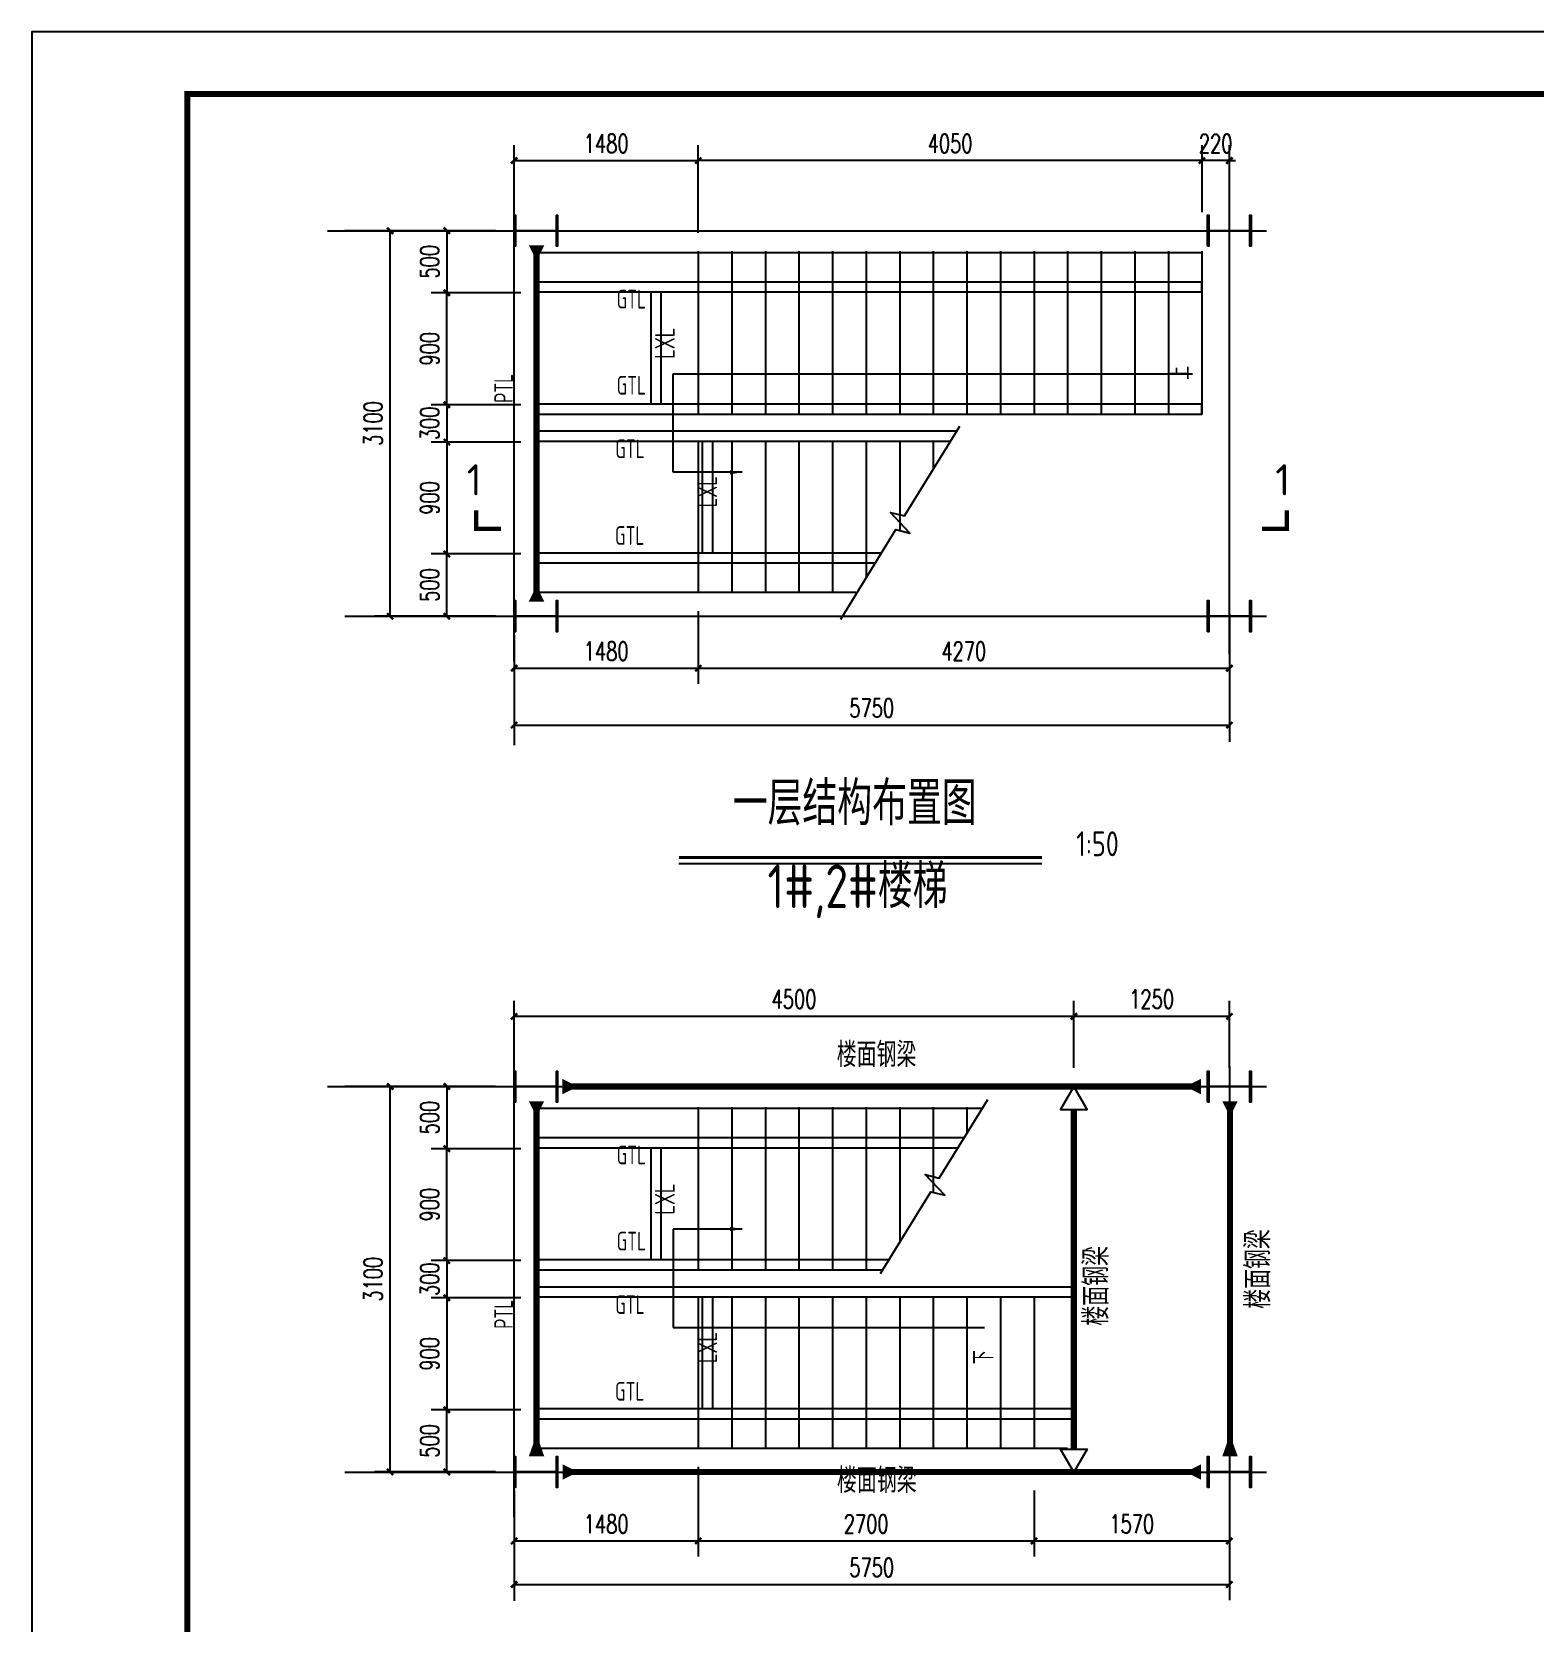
# Model space of a CAD drawing. Extents: x 180850 to 1399066, y 113487 to 334416.
# Drawn here: x 552678 to 564763, y 121689 to 134487 of the extents above; entities that cross this region are included whole.
import ezdxf
from ezdxf.enums import TextEntityAlignment as Align

# ---------------------------------------------------------------- set-up
doc = ezdxf.new("R2010")
doc.units = 0
doc.header["$LTSCALE"] = 1000
for name, color, linetype in [('AXIS', 3, 'Continuous'), ('COLU', 7, 'Continuous'), ('DOTE', 1, 'Continuous'), ('Gjlx', 3, 'Continuous'), ('GL', 150, 'Continuous'), ('GZ', 50, 'Continuous'), ('NUM', 7, 'Continuous'), ('PUB_DIM', 3, 'Continuous'), ('PUB_TEXT', 7, 'Continuous'), ('PUB_TITLE', 4, 'Continuous'), ('PZ', 202, 'Continuous'), ('STPM_RBEAM_NUM', 7, 'Continuous'), ('STPM_RBEAM_SIG', 2, 'Continuous'), ('THIN', 7, 'Continuous'), ('WALL', 9, 'Continuous')]:
    doc.layers.add(name, color=color, linetype=linetype)
doc.layers.add('S-OTHR-THIN', color=7, linetype='Continuous', lineweight=18)
doc.styles.add('_TCH_DIM_T3', font='SIMPLEX', dxfattribs={"width": 0.705882, "bigfont": 'GBCBIG'})
doc.styles.add('TSSD_Dimension', font='Tssdeng.shx', dxfattribs={"width": 0.8, "bigfont": 'hztxt.shx'})
doc.styles.add('TSSD_Label', font='tssdeng.shx', dxfattribs={"width": 0.7, "bigfont": 'hztxt.shx'})
doc.styles.add('TSSD_Norm', font='tssdeng.shx', dxfattribs={"bigfont": 'hztxt.shx'})
doc.styles.add('TSSD_Rein', font='Tssdeng.shx', dxfattribs={"width": 0.7, "bigfont": 'hztxt.shx'})
doc.dimstyles.new('_TCH_ARCH&&50', dxfattribs={"dimtxt": 148.75, "dimasz": 50, "dimexe": 125, "dimexo": 150, "dimgap": 63.125, "dimtad": 1, "dimdec": 0, "dimzin": 0, "dimdsep": 46, "dimtxsty": '_TCH_DIM_T3', "dimblk": 'ARCHTICK', "dimcen": 0.09, "dimclrt": 7, "dimazin": 2, "dimtfac": 1, "dimtdec": 0, "dimtix": 1, "dimtmove": 2, "dimatfit": 3, "dimfxl": 1, "dimtolj": 1, "dimtzin": 0, "dimarcsym": 0})
doc.dimstyles.new('TSSD_50_50', dxfattribs={"dimtxt": 150, "dimasz": 50, "dimexe": 50, "dimexo": 125, "dimgap": 50, "dimtad": 1, "dimdec": 0, "dimzin": 0, "dimdsep": 46, "dimtxsty": 'TSSD_Dimension', "dimblk": 'ARCHTICK', "dimblk1": 'ARCHTICK', "dimblk2": 'ARCHTICK', "dimcen": 0, "dimdle": 50, "dimclrt": 7, "dimadec": 0, "dimazin": 0, "dimtfac": 1, "dimtdec": 0, "dimtix": 1, "dimtmove": 2, "dimatfit": 3, "dimfxl": 1, "dimtolj": 1, "dimtzin": 0, "dimarcsym": 0})

# ---------------------------------------------------------------- blocks, each defined once
blk = doc.blocks.new('_ArchTick')
at = {"color": 0, "linetype": 'ByBlock', "const_width": 0.4}
blk.add_lwpolyline([(-0.5, -0.5), (0.5, 0.5)], dxfattribs=at)
blk = doc.blocks.new('*D1658')
at = {"layer": 'AXIS', "color": 0, "linetype": 'ByBlock', "lineweight": -2, "transparency": 16777216}
for p, q in [((558035, 129827), (558035, 129244)), ((556555, 129638), (556555, 129244)), ((556555, 129369), (558035, 129369))]:
    blk.add_line(p, q, dxfattribs=at)
at = {"layer": 'Defpoints', "color": 0, "linetype": 'ByBlock', "transparency": 16777216}
for p in [(558035, 129977), (556555, 129788), (558035, 129369)]:
    blk.add_point(p, dxfattribs=at)
at = {"layer": 'AXIS', "color": 0, "linetype": 'ByBlock', "lineweight": -2, "transparency": 16777216, "xscale": 50, "yscale": 50, "zscale": 50, "rotation": 180}
blk.add_blockref('_ArchTick', (556555, 129369), dxfattribs=at)
at = {"layer": 'AXIS', "color": 0, "linetype": 'ByBlock', "lineweight": -2, "transparency": 16777216, "xscale": 50, "yscale": 50, "zscale": 50}
blk.add_blockref('_ArchTick', (558035, 129369), dxfattribs=at)
at = {"layer": 'AXIS', "color": 7, "linetype": 'ByBlock', "transparency": 16777216, "insert": (557295, 129506), "char_height": 148.8, "attachment_point": 5, "style": '_TCH_DIM_T3'}
blk.add_mtext('\\A1;1480', dxfattribs=at)
blk = doc.blocks.new('*D1659')
at = {"layer": 'AXIS', "color": 0, "linetype": 'ByBlock', "lineweight": -2, "transparency": 16777216}
for p, q in [((558035, 129827), (558035, 129244)), ((562305, 129804), (562305, 129244)), ((558035, 129369), (562305, 129369))]:
    blk.add_line(p, q, dxfattribs=at)
at = {"layer": 'Defpoints', "color": 0, "linetype": 'ByBlock', "transparency": 16777216}
for p in [(558035, 129977), (562305, 129954), (562305, 129369)]:
    blk.add_point(p, dxfattribs=at)
at = {"layer": 'AXIS', "color": 0, "linetype": 'ByBlock', "lineweight": -2, "transparency": 16777216, "xscale": 50, "yscale": 50, "zscale": 50, "rotation": 180}
blk.add_blockref('_ArchTick', (558035, 129369), dxfattribs=at)
at = {"layer": 'AXIS', "color": 0, "linetype": 'ByBlock', "lineweight": -2, "transparency": 16777216, "xscale": 50, "yscale": 50, "zscale": 50}
blk.add_blockref('_ArchTick', (562305, 129369), dxfattribs=at)
at = {"layer": 'AXIS', "color": 7, "linetype": 'ByBlock', "transparency": 16777216, "insert": (560170, 129506), "char_height": 148.8, "attachment_point": 5, "style": '_TCH_DIM_T3'}
blk.add_mtext('\\A1;4270', dxfattribs=at)
blk = doc.blocks.new('*D1660')
at = {"layer": 'AXIS', "color": 0, "linetype": 'ByBlock', "lineweight": -2, "transparency": 16777216}
for p, q in [((556608, 132388), (555889, 132388)), ((556014, 131488), (556014, 132388)), ((556608, 131488), (555889, 131488))]:
    blk.add_line(p, q, dxfattribs=at)
at = {"layer": 'Defpoints', "color": 0, "linetype": 'ByBlock', "transparency": 16777216}
for p in [(556014, 132388), (556758, 132388), (556758, 131488)]:
    blk.add_point(p, dxfattribs=at)
at = {"layer": 'AXIS', "color": 0, "linetype": 'ByBlock', "lineweight": -2, "transparency": 16777216, "xscale": 50, "yscale": 50, "zscale": 50}
for p, rotation in [((556014, 132388), 90), ((556014, 131488), 270)]:
    blk.add_blockref('_ArchTick', p, dxfattribs=dict(at, rotation=rotation))
at = {"layer": 'AXIS', "color": 7, "linetype": 'ByBlock', "transparency": 16777216, "insert": (555876, 131938), "char_height": 148.8, "attachment_point": 5, "rotation": 90, "style": '_TCH_DIM_T3'}
blk.add_mtext('\\A1;900', dxfattribs=at)
blk = doc.blocks.new('*D1661')
at = {"layer": 'AXIS', "color": 0, "linetype": 'ByBlock', "lineweight": -2, "transparency": 16777216}
for p, q in [((556608, 131488), (555889, 131488)), ((556014, 131488), (556014, 131538)), ((556014, 131488), (556014, 131188)), ((556608, 131188), (555889, 131188)), ((556014, 131188), (556014, 131138))]:
    blk.add_line(p, q, dxfattribs=at)
at = {"layer": 'Defpoints', "color": 0, "linetype": 'ByBlock', "transparency": 16777216}
for p in [(556758, 131488), (556014, 131188), (556758, 131188)]:
    blk.add_point(p, dxfattribs=at)
at = {"layer": 'AXIS', "color": 0, "linetype": 'ByBlock', "lineweight": -2, "transparency": 16777216, "xscale": 50, "yscale": 50, "zscale": 50}
for p, rotation in [((556014, 131488), 270), ((556014, 131188), 90)]:
    blk.add_blockref('_ArchTick', p, dxfattribs=dict(at, rotation=rotation))
at = {"layer": 'AXIS', "color": 7, "linetype": 'ByBlock', "transparency": 16777216, "insert": (555876, 131338), "char_height": 148.8, "attachment_point": 5, "rotation": 90, "style": '_TCH_DIM_T3'}
blk.add_mtext('\\A1;300', dxfattribs=at)
blk = doc.blocks.new('*D1662')
at = {"layer": 'AXIS', "color": 0, "linetype": 'ByBlock', "lineweight": -2, "transparency": 16777216}
for p, q in [((556608, 131188), (555889, 131188)), ((556014, 131188), (556014, 130288)), ((556608, 130288), (555889, 130288))]:
    blk.add_line(p, q, dxfattribs=at)
at = {"layer": 'Defpoints', "color": 0, "linetype": 'ByBlock', "transparency": 16777216}
for p in [(556758, 131188), (556014, 130288), (556758, 130288)]:
    blk.add_point(p, dxfattribs=at)
at = {"layer": 'AXIS', "color": 0, "linetype": 'ByBlock', "lineweight": -2, "transparency": 16777216, "xscale": 50, "yscale": 50, "zscale": 50}
for p, rotation in [((556014, 131188), 90), ((556014, 130288), 270)]:
    blk.add_blockref('_ArchTick', p, dxfattribs=dict(at, rotation=rotation))
at = {"layer": 'AXIS', "color": 7, "linetype": 'ByBlock', "transparency": 16777216, "insert": (555876, 130738), "char_height": 148.8, "attachment_point": 5, "rotation": 90, "style": '_TCH_DIM_T3'}
blk.add_mtext('\\A1;900', dxfattribs=at)
blk = doc.blocks.new('*D1663')
at = {"layer": 'AXIS', "color": 0, "linetype": 'ByBlock', "lineweight": -2, "transparency": 16777216}
for p, q in [((556608, 130288), (555889, 130288)), ((556014, 129787), (556014, 130288)), ((556405, 129787), (555889, 129787))]:
    blk.add_line(p, q, dxfattribs=at)
at = {"layer": 'Defpoints', "color": 0, "linetype": 'ByBlock', "transparency": 16777216}
for p in [(556014, 130288), (556758, 130288), (556555, 129787)]:
    blk.add_point(p, dxfattribs=at)
at = {"layer": 'AXIS', "color": 0, "linetype": 'ByBlock', "lineweight": -2, "transparency": 16777216, "xscale": 50, "yscale": 50, "zscale": 50}
for p, rotation in [((556014, 130288), 90), ((556014, 129787), 270)]:
    blk.add_blockref('_ArchTick', p, dxfattribs=dict(at, rotation=rotation))
at = {"layer": 'AXIS', "color": 7, "linetype": 'ByBlock', "transparency": 16777216, "insert": (555876, 130038), "char_height": 148.8, "attachment_point": 5, "rotation": 90, "style": '_TCH_DIM_T3'}
blk.add_mtext('\\A1;500', dxfattribs=at)
blk = doc.blocks.new('*D1664')
at = {"layer": 'AXIS', "color": 0, "linetype": 'ByBlock', "lineweight": -2, "transparency": 16777216}
for p, q in [((556405, 132888), (555889, 132888)), ((556014, 132888), (556014, 132388)), ((556608, 132388), (555889, 132388))]:
    blk.add_line(p, q, dxfattribs=at)
at = {"layer": 'Defpoints', "color": 0, "linetype": 'ByBlock', "transparency": 16777216}
for p in [(556555, 132888), (556014, 132388), (556758, 132388)]:
    blk.add_point(p, dxfattribs=at)
at = {"layer": 'AXIS', "color": 0, "linetype": 'ByBlock', "lineweight": -2, "transparency": 16777216, "xscale": 50, "yscale": 50, "zscale": 50}
for p, rotation in [((556014, 132888), 90), ((556014, 132388), 270)]:
    blk.add_blockref('_ArchTick', p, dxfattribs=dict(at, rotation=rotation))
at = {"layer": 'AXIS', "color": 7, "linetype": 'ByBlock', "transparency": 16777216, "insert": (555876, 132638), "char_height": 148.8, "attachment_point": 5, "rotation": 90, "style": '_TCH_DIM_T3'}
blk.add_mtext('\\A1;500', dxfattribs=at)
blk = doc.blocks.new('*D1674')
at = {"layer": 'AXIS', "color": 0, "linetype": 'ByBlock', "lineweight": -2, "transparency": 16777216}
for p, q in [((556155, 132887), (555433, 132887)), ((555558, 129787), (555558, 132887)), ((556155, 129787), (555433, 129787))]:
    blk.add_line(p, q, dxfattribs=at)
at = {"layer": 'Defpoints', "color": 0, "linetype": 'ByBlock', "transparency": 16777216}
for p in [(555558, 132887), (556305, 132887), (556305, 129787)]:
    blk.add_point(p, dxfattribs=at)
at = {"layer": 'AXIS', "color": 0, "linetype": 'ByBlock', "lineweight": -2, "transparency": 16777216, "xscale": 50, "yscale": 50, "zscale": 50}
for p, rotation in [((555558, 132887), 90), ((555558, 129787), 270)]:
    blk.add_blockref('_ArchTick', p, dxfattribs=dict(at, rotation=rotation))
at = {"layer": 'AXIS', "color": 7, "linetype": 'ByBlock', "transparency": 16777216, "insert": (555421, 131337), "char_height": 148.8, "attachment_point": 5, "rotation": 90, "style": '_TCH_DIM_T3'}
blk.add_mtext('\\A1;3100', dxfattribs=at)
blk = doc.blocks.new('*D1675')
at = {"layer": 'AXIS', "color": 0, "lineweight": -2, "transparency": 16777216}
for p, q in [((562085, 133038), (562085, 133577)), ((562305, 133038), (562305, 133577)), ((562085, 133452), (562035, 133452)), ((562305, 133452), (562085, 133452)), ((562305, 133452), (562355, 133452))]:
    blk.add_line(p, q, dxfattribs=at)
at = {"layer": 'Defpoints', "color": 0, "transparency": 16777216}
for p in [(562085, 133452), (562085, 132888), (562305, 132888)]:
    blk.add_point(p, dxfattribs=at)
at = {"layer": 'AXIS', "color": 0, "lineweight": -2, "transparency": 16777216, "xscale": 50, "yscale": 50, "zscale": 50}
blk.add_blockref('_ArchTick', (562085, 133452), dxfattribs=at)
at = {"layer": 'AXIS', "color": 0, "lineweight": -2, "transparency": 16777216, "xscale": 50, "yscale": 50, "zscale": 50, "rotation": 180}
blk.add_blockref('_ArchTick', (562305, 133452), dxfattribs=at)
at = {"layer": 'AXIS', "color": 7, "transparency": 16777216, "insert": (562195, 133589), "char_height": 148.8, "attachment_point": 5, "style": '_TCH_DIM_T3'}
blk.add_mtext('\\A1;220', dxfattribs=at)
blk = doc.blocks.new('*D1676')
at = {"layer": 'AXIS', "color": 0, "lineweight": -2, "transparency": 16777216}
for p, q in [((558035, 132872), (558035, 133577)), ((562085, 133038), (562085, 133577)), ((562085, 133452), (558035, 133452))]:
    blk.add_line(p, q, dxfattribs=at)
at = {"layer": 'Defpoints', "color": 0, "transparency": 16777216}
for p in [(558035, 133452), (562085, 132888), (558035, 132722)]:
    blk.add_point(p, dxfattribs=at)
at = {"layer": 'AXIS', "color": 0, "lineweight": -2, "transparency": 16777216, "xscale": 50, "yscale": 50, "zscale": 50, "rotation": 180}
blk.add_blockref('_ArchTick', (558035, 133452), dxfattribs=at)
at = {"layer": 'AXIS', "color": 0, "lineweight": -2, "transparency": 16777216, "xscale": 50, "yscale": 50, "zscale": 50}
blk.add_blockref('_ArchTick', (562085, 133452), dxfattribs=at)
at = {"layer": 'AXIS', "color": 7, "transparency": 16777216, "insert": (560060, 133589), "char_height": 148.8, "attachment_point": 5, "style": '_TCH_DIM_T3'}
blk.add_mtext('\\A1;4050', dxfattribs=at)
blk = doc.blocks.new('*D1677')
at = {"layer": 'AXIS', "color": 0, "linetype": 'ByBlock', "lineweight": -2, "transparency": 16777216}
for p, q in [((556155, 126005), (555433, 126005)), ((555558, 122905), (555558, 126005)), ((556155, 122905), (555433, 122905))]:
    blk.add_line(p, q, dxfattribs=at)
at = {"layer": 'Defpoints', "color": 0, "linetype": 'ByBlock', "transparency": 16777216}
for p in [(555558, 126005), (556305, 126005), (556305, 122905)]:
    blk.add_point(p, dxfattribs=at)
at = {"layer": 'AXIS', "color": 0, "linetype": 'ByBlock', "lineweight": -2, "transparency": 16777216, "xscale": 50, "yscale": 50, "zscale": 50}
for p, rotation in [((555558, 126005), 90), ((555558, 122905), 270)]:
    blk.add_blockref('_ArchTick', p, dxfattribs=dict(at, rotation=rotation))
at = {"layer": 'AXIS', "color": 7, "linetype": 'ByBlock', "transparency": 16777216, "insert": (555421, 124455), "char_height": 148.8, "attachment_point": 5, "rotation": 90, "style": '_TCH_DIM_T3'}
blk.add_mtext('\\A1;3100', dxfattribs=at)
blk = doc.blocks.new('*D1678')
at = {"layer": 'AXIS', "color": 0, "linetype": 'ByBlock', "lineweight": -2, "transparency": 16777216}
for p, q in [((556555, 122630), (556555, 121875)), ((562305, 122630), (562305, 121875)), ((556555, 122000), (562305, 122000))]:
    blk.add_line(p, q, dxfattribs=at)
at = {"layer": 'Defpoints', "color": 0, "linetype": 'ByBlock', "transparency": 16777216}
for p in [(556555, 122780), (562305, 122780), (562305, 122000)]:
    blk.add_point(p, dxfattribs=at)
at = {"layer": 'AXIS', "color": 0, "linetype": 'ByBlock', "lineweight": -2, "transparency": 16777216, "xscale": 50, "yscale": 50, "zscale": 50, "rotation": 180}
blk.add_blockref('_ArchTick', (556555, 122000), dxfattribs=at)
at = {"layer": 'AXIS', "color": 0, "linetype": 'ByBlock', "lineweight": -2, "transparency": 16777216, "xscale": 50, "yscale": 50, "zscale": 50}
blk.add_blockref('_ArchTick', (562305, 122000), dxfattribs=at)
at = {"layer": 'AXIS', "color": 7, "linetype": 'ByBlock', "transparency": 16777216, "insert": (559430, 122137), "char_height": 148.8, "attachment_point": 5, "style": '_TCH_DIM_T3'}
blk.add_mtext('\\A1;5750', dxfattribs=at)
blk = doc.blocks.new('*D1679')
at = {"layer": 'AXIS', "color": 0, "lineweight": -2, "transparency": 16777216}
for p, q in [((561055, 126155), (561055, 126694)), ((562305, 126155), (562305, 126694)), ((562305, 126569), (561055, 126569))]:
    blk.add_line(p, q, dxfattribs=at)
at = {"layer": 'Defpoints', "color": 0, "transparency": 16777216}
for p in [(561055, 126569), (561055, 126005), (562305, 126005)]:
    blk.add_point(p, dxfattribs=at)
at = {"layer": 'AXIS', "color": 0, "lineweight": -2, "transparency": 16777216, "xscale": 50, "yscale": 50, "zscale": 50, "rotation": 180}
blk.add_blockref('_ArchTick', (561055, 126569), dxfattribs=at)
at = {"layer": 'AXIS', "color": 0, "lineweight": -2, "transparency": 16777216, "xscale": 50, "yscale": 50, "zscale": 50}
blk.add_blockref('_ArchTick', (562305, 126569), dxfattribs=at)
at = {"layer": 'AXIS', "color": 7, "transparency": 16777216, "insert": (561680, 126707), "char_height": 148.8, "attachment_point": 5, "style": '_TCH_DIM_T3'}
blk.add_mtext('\\A1;1250', dxfattribs=at)
blk = doc.blocks.new('*D1680')
at = {"layer": 'AXIS', "color": 0, "lineweight": -2, "transparency": 16777216}
for p, q in [((556555, 126155), (556555, 126694)), ((561055, 126155), (561055, 126694)), ((561055, 126569), (556555, 126569))]:
    blk.add_line(p, q, dxfattribs=at)
at = {"layer": 'Defpoints', "color": 0, "transparency": 16777216}
for p in [(556555, 126569), (556555, 126005), (561055, 126005)]:
    blk.add_point(p, dxfattribs=at)
at = {"layer": 'AXIS', "color": 0, "lineweight": -2, "transparency": 16777216, "xscale": 50, "yscale": 50, "zscale": 50, "rotation": 180}
blk.add_blockref('_ArchTick', (556555, 126569), dxfattribs=at)
at = {"layer": 'AXIS', "color": 0, "lineweight": -2, "transparency": 16777216, "xscale": 50, "yscale": 50, "zscale": 50}
blk.add_blockref('_ArchTick', (561055, 126569), dxfattribs=at)
at = {"layer": 'AXIS', "color": 7, "transparency": 16777216, "insert": (558805, 126707), "char_height": 148.8, "attachment_point": 5, "style": '_TCH_DIM_T3'}
blk.add_mtext('\\A1;4500', dxfattribs=at)
blk = doc.blocks.new('*D1681')
at = {"layer": 'AXIS', "color": 0, "linetype": 'ByBlock', "lineweight": -2, "transparency": 16777216}
for p, q in [((556555, 129512), (556555, 128787)), ((562305, 129512), (562305, 128787)), ((556555, 128912), (562305, 128912))]:
    blk.add_line(p, q, dxfattribs=at)
at = {"layer": 'Defpoints', "color": 0, "linetype": 'ByBlock', "transparency": 16777216}
for p in [(556555, 129662), (562305, 129662), (562305, 128912)]:
    blk.add_point(p, dxfattribs=at)
at = {"layer": 'AXIS', "color": 0, "linetype": 'ByBlock', "lineweight": -2, "transparency": 16777216, "xscale": 50, "yscale": 50, "zscale": 50, "rotation": 180}
blk.add_blockref('_ArchTick', (556555, 128912), dxfattribs=at)
at = {"layer": 'AXIS', "color": 0, "linetype": 'ByBlock', "lineweight": -2, "transparency": 16777216, "xscale": 50, "yscale": 50, "zscale": 50}
blk.add_blockref('_ArchTick', (562305, 128912), dxfattribs=at)
at = {"layer": 'AXIS', "color": 7, "linetype": 'ByBlock', "transparency": 16777216, "insert": (559430, 129049), "char_height": 148.8, "attachment_point": 5, "style": '_TCH_DIM_T3'}
blk.add_mtext('\\A1;5750', dxfattribs=at)
blk = doc.blocks.new('*D1682')
at = {"layer": 'AXIS', "color": 0, "lineweight": -2, "transparency": 16777216}
for p, q in [((556555, 133038), (556555, 133577)), ((558035, 132872), (558035, 133577)), ((556555, 133452), (558035, 133452))]:
    blk.add_line(p, q, dxfattribs=at)
at = {"layer": 'Defpoints', "color": 0, "transparency": 16777216}
for p in [(558035, 133452), (556555, 132888), (558035, 132722)]:
    blk.add_point(p, dxfattribs=at)
at = {"layer": 'AXIS', "color": 0, "lineweight": -2, "transparency": 16777216, "xscale": 50, "yscale": 50, "zscale": 50, "rotation": 180}
blk.add_blockref('_ArchTick', (556555, 133452), dxfattribs=at)
at = {"layer": 'AXIS', "color": 0, "lineweight": -2, "transparency": 16777216, "xscale": 50, "yscale": 50, "zscale": 50}
blk.add_blockref('_ArchTick', (558035, 133452), dxfattribs=at)
at = {"layer": 'AXIS', "color": 7, "transparency": 16777216, "insert": (557295, 133589), "char_height": 148.8, "attachment_point": 5, "style": '_TCH_DIM_T3'}
blk.add_mtext('\\A1;1480', dxfattribs=at)
blk = doc.blocks.new('*D1683')
at = {"layer": 'AXIS', "color": 0, "linetype": 'ByBlock', "lineweight": -2, "transparency": 16777216}
for p, q in [((558035, 122945), (558035, 122225)), ((556555, 122755), (556555, 122225)), ((556555, 122350), (558035, 122350))]:
    blk.add_line(p, q, dxfattribs=at)
at = {"layer": 'Defpoints', "color": 0, "linetype": 'ByBlock', "transparency": 16777216}
for p in [(558035, 123095), (556555, 122905), (558035, 122350)]:
    blk.add_point(p, dxfattribs=at)
at = {"layer": 'AXIS', "color": 0, "linetype": 'ByBlock', "lineweight": -2, "transparency": 16777216, "xscale": 50, "yscale": 50, "zscale": 50, "rotation": 180}
blk.add_blockref('_ArchTick', (556555, 122350), dxfattribs=at)
at = {"layer": 'AXIS', "color": 0, "linetype": 'ByBlock', "lineweight": -2, "transparency": 16777216, "xscale": 50, "yscale": 50, "zscale": 50}
blk.add_blockref('_ArchTick', (558035, 122350), dxfattribs=at)
at = {"layer": 'AXIS', "color": 7, "linetype": 'ByBlock', "transparency": 16777216, "insert": (557295, 122487), "char_height": 148.8, "attachment_point": 5, "style": '_TCH_DIM_T3'}
blk.add_mtext('\\A1;1480', dxfattribs=at)
blk = doc.blocks.new('*D1684')
at = {"layer": 'AXIS', "color": 0, "linetype": 'ByBlock', "lineweight": -2, "transparency": 16777216}
for p, q in [((558035, 122945), (558035, 122225)), ((560735, 122755), (560735, 122225)), ((558035, 122350), (560735, 122350))]:
    blk.add_line(p, q, dxfattribs=at)
at = {"layer": 'Defpoints', "color": 0, "linetype": 'ByBlock', "transparency": 16777216}
for p in [(558035, 123095), (560735, 122905), (560735, 122350)]:
    blk.add_point(p, dxfattribs=at)
at = {"layer": 'AXIS', "color": 0, "linetype": 'ByBlock', "lineweight": -2, "transparency": 16777216, "xscale": 50, "yscale": 50, "zscale": 50, "rotation": 180}
blk.add_blockref('_ArchTick', (558035, 122350), dxfattribs=at)
at = {"layer": 'AXIS', "color": 0, "linetype": 'ByBlock', "lineweight": -2, "transparency": 16777216, "xscale": 50, "yscale": 50, "zscale": 50}
blk.add_blockref('_ArchTick', (560735, 122350), dxfattribs=at)
at = {"layer": 'AXIS', "color": 7, "linetype": 'ByBlock', "transparency": 16777216, "insert": (559385, 122487), "char_height": 148.8, "attachment_point": 5, "style": '_TCH_DIM_T3'}
blk.add_mtext('\\A1;2700', dxfattribs=at)
blk = doc.blocks.new('*D1685')
at = {"layer": 'AXIS', "color": 0, "linetype": 'ByBlock', "lineweight": -2, "transparency": 16777216}
for p, q in [((560735, 122755), (560735, 122225)), ((562305, 122750), (562305, 122225)), ((560735, 122350), (562305, 122350))]:
    blk.add_line(p, q, dxfattribs=at)
at = {"layer": 'Defpoints', "color": 0, "linetype": 'ByBlock', "transparency": 16777216}
for p in [(560735, 122905), (562305, 122900), (562305, 122350)]:
    blk.add_point(p, dxfattribs=at)
at = {"layer": 'AXIS', "color": 0, "linetype": 'ByBlock', "lineweight": -2, "transparency": 16777216, "xscale": 50, "yscale": 50, "zscale": 50, "rotation": 180}
blk.add_blockref('_ArchTick', (560735, 122350), dxfattribs=at)
at = {"layer": 'AXIS', "color": 0, "linetype": 'ByBlock', "lineweight": -2, "transparency": 16777216, "xscale": 50, "yscale": 50, "zscale": 50}
blk.add_blockref('_ArchTick', (562305, 122350), dxfattribs=at)
at = {"layer": 'AXIS', "color": 7, "linetype": 'ByBlock', "transparency": 16777216, "insert": (561520, 122487), "char_height": 148.8, "attachment_point": 5, "style": '_TCH_DIM_T3'}
blk.add_mtext('\\A1;1570', dxfattribs=at)
blk = doc.blocks.new('*D1686')
at = {"layer": 'AXIS', "color": 0, "linetype": 'ByBlock', "lineweight": -2, "transparency": 16777216}
for p, q in [((556608, 125505), (555889, 125505)), ((556014, 124605), (556014, 125505)), ((556608, 124605), (555889, 124605))]:
    blk.add_line(p, q, dxfattribs=at)
at = {"layer": 'Defpoints', "color": 0, "linetype": 'ByBlock', "transparency": 16777216}
for p in [(556014, 125505), (556758, 125505), (556758, 124605)]:
    blk.add_point(p, dxfattribs=at)
at = {"layer": 'AXIS', "color": 0, "linetype": 'ByBlock', "lineweight": -2, "transparency": 16777216, "xscale": 50, "yscale": 50, "zscale": 50}
for p, rotation in [((556014, 125505), 90), ((556014, 124605), 270)]:
    blk.add_blockref('_ArchTick', p, dxfattribs=dict(at, rotation=rotation))
at = {"layer": 'AXIS', "color": 7, "linetype": 'ByBlock', "transparency": 16777216, "insert": (555876, 125055), "char_height": 148.8, "attachment_point": 5, "rotation": 90, "style": '_TCH_DIM_T3'}
blk.add_mtext('\\A1;900', dxfattribs=at)
blk = doc.blocks.new('*D1687')
at = {"layer": 'AXIS', "color": 0, "linetype": 'ByBlock', "lineweight": -2, "transparency": 16777216}
for p, q in [((556608, 124605), (555889, 124605)), ((556014, 124605), (556014, 124655)), ((556014, 124605), (556014, 124305)), ((556608, 124305), (555889, 124305)), ((556014, 124305), (556014, 124255))]:
    blk.add_line(p, q, dxfattribs=at)
at = {"layer": 'Defpoints', "color": 0, "linetype": 'ByBlock', "transparency": 16777216}
for p in [(556758, 124605), (556014, 124305), (556758, 124305)]:
    blk.add_point(p, dxfattribs=at)
at = {"layer": 'AXIS', "color": 0, "linetype": 'ByBlock', "lineweight": -2, "transparency": 16777216, "xscale": 50, "yscale": 50, "zscale": 50}
for p, rotation in [((556014, 124605), 270), ((556014, 124305), 90)]:
    blk.add_blockref('_ArchTick', p, dxfattribs=dict(at, rotation=rotation))
at = {"layer": 'AXIS', "color": 7, "linetype": 'ByBlock', "transparency": 16777216, "insert": (555876, 124455), "char_height": 148.8, "attachment_point": 5, "rotation": 90, "style": '_TCH_DIM_T3'}
blk.add_mtext('\\A1;300', dxfattribs=at)
blk = doc.blocks.new('*D1688')
at = {"layer": 'AXIS', "color": 0, "linetype": 'ByBlock', "lineweight": -2, "transparency": 16777216}
for p, q in [((556608, 124305), (555889, 124305)), ((556014, 124305), (556014, 123405)), ((556608, 123405), (555889, 123405))]:
    blk.add_line(p, q, dxfattribs=at)
at = {"layer": 'Defpoints', "color": 0, "linetype": 'ByBlock', "transparency": 16777216}
for p in [(556758, 124305), (556014, 123405), (556758, 123405)]:
    blk.add_point(p, dxfattribs=at)
at = {"layer": 'AXIS', "color": 0, "linetype": 'ByBlock', "lineweight": -2, "transparency": 16777216, "xscale": 50, "yscale": 50, "zscale": 50}
for p, rotation in [((556014, 124305), 90), ((556014, 123405), 270)]:
    blk.add_blockref('_ArchTick', p, dxfattribs=dict(at, rotation=rotation))
at = {"layer": 'AXIS', "color": 7, "linetype": 'ByBlock', "transparency": 16777216, "insert": (555876, 123855), "char_height": 148.8, "attachment_point": 5, "rotation": 90, "style": '_TCH_DIM_T3'}
blk.add_mtext('\\A1;900', dxfattribs=at)
blk = doc.blocks.new('*D1689')
at = {"layer": 'AXIS', "color": 0, "linetype": 'ByBlock', "lineweight": -2, "transparency": 16777216}
for p, q in [((556608, 123405), (555889, 123405)), ((556014, 122905), (556014, 123405)), ((556405, 122905), (555889, 122905))]:
    blk.add_line(p, q, dxfattribs=at)
at = {"layer": 'Defpoints', "color": 0, "linetype": 'ByBlock', "transparency": 16777216}
for p in [(556014, 123405), (556758, 123405), (556555, 122905)]:
    blk.add_point(p, dxfattribs=at)
at = {"layer": 'AXIS', "color": 0, "linetype": 'ByBlock', "lineweight": -2, "transparency": 16777216, "xscale": 50, "yscale": 50, "zscale": 50}
for p, rotation in [((556014, 123405), 90), ((556014, 122905), 270)]:
    blk.add_blockref('_ArchTick', p, dxfattribs=dict(at, rotation=rotation))
at = {"layer": 'AXIS', "color": 7, "linetype": 'ByBlock', "transparency": 16777216, "insert": (555876, 123155), "char_height": 148.8, "attachment_point": 5, "rotation": 90, "style": '_TCH_DIM_T3'}
blk.add_mtext('\\A1;500', dxfattribs=at)
blk = doc.blocks.new('*D1690')
at = {"layer": 'AXIS', "color": 0, "linetype": 'ByBlock', "lineweight": -2, "transparency": 16777216}
for p, q in [((556405, 126005), (555889, 126005)), ((556014, 126005), (556014, 125505)), ((556608, 125505), (555889, 125505))]:
    blk.add_line(p, q, dxfattribs=at)
at = {"layer": 'Defpoints', "color": 0, "linetype": 'ByBlock', "transparency": 16777216}
for p in [(556555, 126005), (556014, 125505), (556758, 125505)]:
    blk.add_point(p, dxfattribs=at)
at = {"layer": 'AXIS', "color": 0, "linetype": 'ByBlock', "lineweight": -2, "transparency": 16777216, "xscale": 50, "yscale": 50, "zscale": 50}
for p, rotation in [((556014, 126005), 90), ((556014, 125505), 270)]:
    blk.add_blockref('_ArchTick', p, dxfattribs=dict(at, rotation=rotation))
at = {"layer": 'AXIS', "color": 7, "linetype": 'ByBlock', "transparency": 16777216, "insert": (555876, 125755), "char_height": 148.8, "attachment_point": 5, "rotation": 90, "style": '_TCH_DIM_T3'}
blk.add_mtext('\\A1;500', dxfattribs=at)

msp = doc.modelspace()

# ---------------------------------------------------------------- linework, layer by layer
at = {"layer": 'AXIS'}
for p, q in [((556104.74, 132887.48), (555194.37, 132887.48)), ((556554.23, 129561.23), (556554.23, 128750.85)), ((562304.74, 129586.23), (562304.74, 128775.85)), ((556104.74, 126004.68), (555194.37, 126004.68)), ((556554.23, 122678.43), (556554.23, 121868.05)), ((562304.74, 122703.43), (562304.74, 121893.05))]:
    msp.add_line(p, q, dxfattribs=at)
at = {"layer": 'COLU'}
for p, q in [((556735.2, 132713.46), (562084.74, 132713.46)), ((559302.67, 129977.46), (556735.2, 129977.46)), ((556735.2, 125830.66), (560319.24, 125830.66)), ((561004.74, 123094.66), (556735.2, 123094.66))]:
    msp.add_line(p, q, dxfattribs=at)
at = {"layer": 'DOTE'}
for p, q in [((556554.74, 129426.52), (556554.74, 133292.66)), ((562304.74, 129481.81), (562304.74, 133144.81)), ((555055, 132887.48), (562603.68, 132887.48)), ((555194.37, 129787.48), (562603.68, 129787.48)), ((562304.74, 126166.43), (562304.74, 122590.46)), ((555055, 126004.68), (562603.68, 126004.68)), ((555194.37, 122904.68), (562603.68, 122904.68))]:
    msp.add_line(p, q, dxfattribs=at)
at = {"layer": 'Gjlx', "const_width": 50}
for points in [[(556735.2, 132703.9), (556735.2, 129982.77)], [(557020.98, 126004.68), (562005.95, 126004.68)], [(556735.2, 125821.1), (556735.2, 123099.97)], [(561054.74, 125819.72), (561054.74, 123089.65)], [(562309.94, 125821.1), (562309.94, 123099.97)], [(557022.77, 122904.68), (562007.74, 122904.68)]]:
    msp.add_lwpolyline(points, dxfattribs=at)
at = {"layer": 'GL'}
for p, q in [((556735.2, 132477.46), (562084.74, 132477.46)), ((562084.74, 132395.46), (562084.74, 132477.46)), ((556735.2, 132395.46), (562084.74, 132395.46)), ((557652.74, 132395.46), (557652.74, 131495.46)), ((557734.74, 132395.46), (557734.74, 131495.46)), ((556735.2, 131495.46), (562084.74, 131495.46)), ((562084.74, 131413.46), (562084.74, 131495.46)), ((556735.2, 131413.46), (562084.74, 131413.46)), ((556735.2, 131277.46), (560114.71, 131277.46)), ((556735.2, 131195.46), (560064.09, 131195.46)), ((558067.34, 131195.46), (558067.34, 130295.46)), ((558149.34, 131195.46), (558149.34, 130295.46)), ((559508.44, 130295.46), (556735.2, 130295.46)), ((559457.82, 130213.46), (556735.2, 130213.46)), ((556735.2, 125594.66), (560173.54, 125594.66)), ((556735.2, 125512.66), (560122.92, 125512.66)), ((557652.74, 125512.66), (557652.74, 124612.66)), ((557734.74, 125512.66), (557734.74, 124612.66)), ((556735.2, 124612.66), (559567.28, 124612.66)), ((556735.2, 124530.66), (559516.65, 124530.66)), ((556735.2, 124394.66), (561054.74, 124394.66)), ((556735.2, 124312.66), (561054.74, 124312.66)), ((558067.34, 124312.66), (558067.34, 123412.66)), ((558149.34, 124312.66), (558149.34, 123412.66)), ((561054.74, 123412.66), (556735.2, 123412.66)), ((561054.74, 123330.66), (556735.2, 123330.66))]:
    msp.add_line(p, q, dxfattribs=at)
at = {"layer": 'GZ'}
for points in [[(556554.74, 132762.48), (556554.74, 133012.48), (556564.74, 133012.48), (556564.74, 132894.33), (556569.74, 132890.48), (556890.09, 132890.48), (556894.74, 132894.33), (556894.74, 133012.48), (556904.74, 133012.48), (556904.74, 132762.48), (556894.74, 132762.48), (556894.74, 132880.48), (556890.26, 132884.48), (556569.74, 132884.48), (556564.74, 132880.48), (556564.74, 132762.48), (556554.74, 132762.48)], [(562129.49, 132762.48), (562129.49, 133012.48), (562139.49, 133012.48), (562139.49, 132894.33), (562144.49, 132890.48), (562464.84, 132890.48), (562469.49, 132894.33), (562469.49, 133012.48), (562479.49, 133012.48), (562479.49, 132762.48), (562469.49, 132762.48), (562469.49, 132880.48), (562465, 132884.48), (562144.49, 132884.48), (562139.49, 132880.48), (562139.49, 132762.48), (562129.49, 132762.48)], [(556554.74, 129662.48), (556554.74, 129912.48), (556564.74, 129912.48), (556564.74, 129794.33), (556569.74, 129790.48), (556890.09, 129790.48), (556894.74, 129794.33), (556894.74, 129912.48), (556904.74, 129912.48), (556904.74, 129662.48), (556894.74, 129662.48), (556894.74, 129780.48), (556890.26, 129784.48), (556569.74, 129784.48), (556564.74, 129780.48), (556564.74, 129662.48), (556554.74, 129662.48)], [(562129.49, 129662.48), (562129.49, 129912.48), (562139.49, 129912.48), (562139.49, 129794.33), (562144.49, 129790.48), (562464.84, 129790.48), (562469.49, 129794.33), (562469.49, 129912.48), (562479.49, 129912.48), (562479.49, 129662.48), (562469.49, 129662.48), (562469.49, 129780.48), (562465, 129784.48), (562144.49, 129784.48), (562139.49, 129780.48), (562139.49, 129662.48), (562129.49, 129662.48)], [(556554.74, 125879.68), (556554.74, 126129.68), (556564.74, 126129.68), (556564.74, 126011.53), (556569.74, 126007.68), (556890.09, 126007.68), (556894.74, 126011.53), (556894.74, 126129.68), (556904.74, 126129.68), (556904.74, 125879.68), (556894.74, 125879.68), (556894.74, 125997.68), (556890.26, 126001.68), (556569.74, 126001.68), (556564.74, 125997.68), (556564.74, 125879.68), (556554.74, 125879.68)], [(562129.49, 125879.68), (562129.49, 126129.68), (562139.49, 126129.68), (562139.49, 126011.53), (562144.49, 126007.68), (562464.84, 126007.68), (562469.49, 126011.53), (562469.49, 126129.68), (562479.49, 126129.68), (562479.49, 125879.68), (562469.49, 125879.68), (562469.49, 125997.68), (562465, 126001.68), (562144.49, 126001.68), (562139.49, 125997.68), (562139.49, 125879.68), (562129.49, 125879.68)], [(561054.74, 126004.68), (560947.95, 125819.72), (561161.54, 125819.72)], [(556554.74, 122779.68), (556554.74, 123029.68), (556564.74, 123029.68), (556564.74, 122911.53), (556569.74, 122907.68), (556890.09, 122907.68), (556894.74, 122911.53), (556894.74, 123029.68), (556904.74, 123029.68), (556904.74, 122779.68), (556894.74, 122779.68), (556894.74, 122897.68), (556890.26, 122901.68), (556569.74, 122901.68), (556564.74, 122897.68), (556564.74, 122779.68), (556554.74, 122779.68)], [(561054.74, 122904.68), (560947.95, 123089.65), (561161.54, 123089.65)], [(562129.49, 122779.68), (562129.49, 123029.68), (562139.49, 123029.68), (562139.49, 122911.53), (562144.49, 122907.68), (562464.84, 122907.68), (562469.49, 122911.53), (562469.49, 123029.68), (562479.49, 123029.68), (562479.49, 122779.68), (562469.49, 122779.68), (562469.49, 122897.68), (562465, 122901.68), (562144.49, 122901.68), (562139.49, 122897.68), (562139.49, 122779.68), (562129.49, 122779.68)]]:
    msp.add_lwpolyline(points, close=True, dxfattribs=at)
at = {"layer": 'NUM', "const_width": 25}
msp.add_lwpolyline([(557879.16, 127847.31), (560797.84, 127847.31)], dxfattribs=at)
at = {"layer": 'NUM'}
msp.add_lwpolyline([(557879.16, 127797.31), (560797.84, 127797.31)], dxfattribs=at)
at = {"layer": 'PUB_DIM', "const_width": 35}
for points in [[(556250.53, 130639.77), (556250.53, 130489.77), (556450.53, 130489.77)], [(562768.16, 130639.77), (562768.16, 130489.77), (562568.16, 130489.77)]]:
    msp.add_lwpolyline(points, dxfattribs=at)
at = {"layer": 'PUB_TITLE'}
msp.add_lwpolyline([(552677.75, 113487.35), (582377.75, 113487.35), (582377.75, 134487.35), (552677.75, 134487.35)], close=True, dxfattribs=at)
at = {"layer": 'PUB_TITLE', "const_width": 50}
msp.add_lwpolyline([(553927.75, 113987.35), (581877.75, 113987.35), (581877.75, 133987.35), (553927.75, 133987.35)], close=True, dxfattribs=at)
at = {"layer": 'PZ'}
for p, q in [((558034.74, 132722.14), (558034.74, 131410.14)), ((558304.74, 132722.14), (558304.74, 131410.14)), ((558574.74, 132722.14), (558574.74, 131410.14)), ((558844.74, 132722.14), (558844.74, 131410.14)), ((559114.74, 132722.14), (559114.74, 131410.14)), ((559384.74, 132722.14), (559384.74, 131410.14)), ((559654.74, 132722.14), (559654.74, 131410.14)), ((559924.74, 132722.14), (559924.74, 131410.14)), ((560194.74, 132722.14), (560194.74, 131410.14)), ((560464.74, 132722.14), (560464.74, 131410.14)), ((560734.74, 132722.14), (560734.74, 131410.14)), ((561004.74, 132722.14), (561004.74, 131410.14)), ((561274.74, 132722.14), (561274.74, 131410.14)), ((561544.74, 132722.14), (561544.74, 131410.14)), ((561814.74, 132722.14), (561814.74, 131410.14)), ((562084.74, 132722.14), (562084.74, 131410.14)), ((558034.74, 131195.46), (558034.74, 129977.46)), ((558304.74, 131195.46), (558304.74, 129977.46)), ((558574.74, 131195.46), (558574.74, 129977.46)), ((558844.74, 131195.46), (558844.74, 129977.46)), ((559114.74, 131195.46), (559114.74, 129977.46)), ((559384.74, 131195.46), (559384.74, 130095.09)), ((559654.74, 131195.46), (559654.74, 130476.69)), ((559924.74, 131195.46), (559924.74, 130969.76)), ((558034.74, 125839.35), (558034.74, 124527.35)), ((558304.74, 125839.35), (558304.74, 124527.35)), ((558574.74, 125839.35), (558574.74, 124527.35)), ((558844.74, 125839.35), (558844.74, 124527.35)), ((559114.74, 125839.35), (559114.74, 124527.35)), ((559384.74, 125839.35), (559384.74, 124527.35)), ((559654.74, 125839.35), (559654.74, 124754.33)), ((559924.74, 125839.35), (559924.74, 125153.35)), ((560194.74, 125839.35), (560194.74, 125629)), ((558034.74, 124312.66), (558034.74, 123094.66)), ((558304.74, 124312.66), (558304.74, 123094.66)), ((558574.74, 124312.66), (558574.74, 123094.66)), ((558844.74, 124312.66), (558844.74, 123094.66)), ((559114.74, 124312.66), (559114.74, 123094.66)), ((559384.74, 124312.66), (559384.74, 123094.66)), ((559654.74, 124312.66), (559654.74, 123094.66)), ((559924.74, 124312.66), (559924.74, 123094.66)), ((560194.74, 124312.66), (560194.74, 123094.66)), ((560464.74, 124312.66), (560464.74, 123094.66)), ((560734.74, 124312.66), (560734.74, 123094.66))]:
    msp.add_line(p, q, dxfattribs=at)
at = {"layer": 'STPM_RBEAM_SIG'}
for points in [[(556735.2, 132769.93, 125, 0, 0), (556735.2, 132644.93, 125, 0, 0)], [(556735.2, 129905.65, 125, 0, 0), (556735.2, 130030.65, 125, 0, 0)], [(556942.44, 126004.68, 125, 0, 0), (557067.44, 126004.68, 125, 0, 0)], [(562076.45, 126004.68, 125, 0, 0), (561951.45, 126004.68, 125, 0, 0)], [(556735.2, 125887.13, 125, 0, 0), (556735.2, 125762.13, 125, 0, 0)], [(562309.94, 125887.13, 125, 0, 0), (562309.94, 125762.13, 125, 0, 0)], [(556735.2, 123029.47, 125, 0, 0), (556735.2, 123205.68, 125, 0, 0)], [(562309.94, 123029.47, 125, 0, 0), (562309.94, 123205.68, 125, 0, 0)], [(556944.23, 122904.68, 125, 0, 0), (557069.23, 122904.68, 125, 0, 0)], [(562078.24, 122904.68, 125, 0, 0), (561953.24, 122904.68, 125, 0, 0)]]:
    msp.add_lwpolyline(points, format="xyseb", dxfattribs=at)
at = {"layer": 'THIN'}
for points in [[(559180.54, 129764.33), (559624.94, 130484.15), (559736.92, 130456.14), (559581.25, 130622.77), (559693.23, 130594.76), (560137.63, 131314.58)], [(559499.07, 124502.18), (559904.25, 125158.48), (560016.24, 125130.47), (559860.56, 125297.1), (559972.54, 125269.09), (560362.48, 125900.69)]]:
    msp.add_lwpolyline(points, dxfattribs=at)
at = {"layer": 'WALL'}
msp.add_line((556554.74, 122543.73), (556554.74, 126409.87), dxfattribs=at)

# ---------------------------------------------------------------- texts
at = {"layer": 'NUM', "style": 'TSSD_Norm', "width": 0.8}
for s, height, p in [(' 一层结构布置图', 350, (558142.96, 128002.17)), ('1:50', 200, (561074.36, 127797.31)), ('1#,2#楼梯', 350, (558592.26, 127335.16))]:
    msp.add_text(s, height=height, dxfattribs=at).set_placement(p, align=Align.BOTTOM_LEFT)
at = {"layer": 'PUB_TEXT', "style": 'TSSD_Rein', "width": 0.7}
for p in [(557894.38, 131982.46), (558234.7, 130788), (557894.38, 125099.66), (558234.7, 123905.2)]:
    msp.add_text('LXL', height=160, rotation=90, dxfattribs=at).set_placement(p, align=Align.BOTTOM_CENTER)
for s, p in [('上', (561987.09, 131688.63)), ('下', (560407.28, 123772.4))]:
    msp.add_text(s, height=160, rotation=90, dxfattribs=at).set_placement(p)
at = {"layer": 'PUB_TEXT', "style": 'TSSD_Norm'}
for p in [(556234.18, 130884.21), (562733.99, 130884.21)]:
    msp.add_text('1', height=250, dxfattribs=at).set_placement(p, align=Align.MIDDLE_CENTER)
at = {"layer": 'S-OTHR-THIN', "style": 'TSSD_Norm', "width": 0.8}
for p in [(559468.76, 126101.45), (559470.55, 122676.96)]:
    msp.add_text('楼面钢梁', height=200, dxfattribs=at).set_placement(p, align=Align.BOTTOM_CENTER)
for p in [(562694.77, 124537.65), (561393.53, 124401.97)]:
    msp.add_text('楼面钢梁', height=200, rotation=90, dxfattribs=at).set_placement(p, align=Align.BOTTOM_CENTER)
at = {"layer": 'STPM_RBEAM_NUM', "style": 'TSSD_Label', "width": 0.7}
for p in [(557497.34, 132217.02), (557497.34, 131524.59), (557486.18, 131013.8), (557484.32, 130316.33), (557497.34, 125334.22), (557497.34, 124641.79), (557486.18, 124131.01), (557484.32, 123433.53)]:
    msp.add_text('GTL', height=150, dxfattribs=at).set_placement(p, align=Align.BOTTOM_CENTER)
for p in [(556590.02, 131619.76), (556590.02, 124173.02)]:
    msp.add_text('PTL', height=150, rotation=90, dxfattribs=at).set_placement(p, align=Align.BOTTOM_CENTER)

# ---------------------------------------------------------------- dimensions: what is measured, and where the dimension line sits
at = {"layer": 'AXIS'}
dim = msp.add_linear_dim(base=(558034.74, 133451.85), p1=(556554.74, 132888.1), p2=(558034.74, 132722.14), angle=180, dimstyle='_TCH_ARCH&&50', dxfattribs=at)
dim.commit()
dim.dimension.update_dxf_attribs({"geometry": '*D1682', "text_midpoint": (557294.74, 133589.35)})
for base, p1, p2, picture, middle in [((558034.74, 133451.85), (562084.74, 132888.1), (558034.74, 132722.14), '*D1676', (560059.74, 133589.35)), ((562084.74, 133451.85), (562304.74, 132888.1), (562084.74, 132888.1), '*D1675', (562194.74, 133589.35)), ((556554.74, 126569.05), (561054.74, 126004.68), (556554.74, 126005.3), '*D1680', (558804.74, 126706.55)), ((561054.74, 126569.05), (562304.74, 126005.3), (561054.74, 126004.68), '*D1679', (561679.74, 126706.55))]:
    dim = msp.add_linear_dim(base=base, p1=p1, p2=p2, dimstyle='_TCH_ARCH&&50', dxfattribs=at)
    dim.commit()
    dim.dimension.update_dxf_attribs({"geometry": picture, "text_midpoint": middle})
at = {"layer": 'AXIS', "linetype": 'ByBlock'}
for base, p1, p2, angle, picture, middle in [((555558.14, 132887.48), (556304.74, 129787.48), (556304.74, 132887.48), 90, '*D1674', (555420.64, 131337.48)), ((556013.64, 132387.79), (556554.74, 132888.15), (556757.54, 132387.79), 270, '*D1664', (555876.14, 132637.97)), ((556013.64, 132387.79), (556757.54, 131487.79), (556757.54, 132387.79), 90, '*D1660', (555876.14, 131937.79)), ((556013.64, 131187.79), (556757.54, 131487.79), (556757.54, 131187.79), 270, '*D1661', (555876.14, 131337.79)), ((556013.64, 130287.79), (556757.54, 131187.79), (556757.54, 130287.79), 270, '*D1662', (555876.14, 130737.79)), ((556013.64, 130287.79), (556554.74, 129787.48), (556757.54, 130287.79), 90, '*D1663', (555876.14, 130037.64)), ((555558.14, 126004.68), (556304.74, 122904.68), (556304.74, 126004.68), 90, '*D1677', (555420.64, 124454.68)), ((556013.64, 125504.99), (556554.74, 126005.35), (556757.54, 125504.99), 270, '*D1690', (555876.14, 125755.17)), ((556013.64, 125504.99), (556757.54, 124604.99), (556757.54, 125504.99), 90, '*D1686', (555876.14, 125054.99)), ((556013.64, 124304.99), (556757.54, 124604.99), (556757.54, 124304.99), 270, '*D1687', (555876.14, 124454.99)), ((556013.64, 123404.99), (556757.54, 124304.99), (556757.54, 123404.99), 270, '*D1688', (555876.14, 123854.99)), ((556013.64, 123404.99), (556554.74, 122904.68), (556757.54, 123404.99), 90, '*D1689', (555876.14, 123154.84))]:
    dim = msp.add_linear_dim(base=base, p1=p1, p2=p2, angle=angle, dimstyle='_TCH_ARCH&&50', dxfattribs=at)
    dim.commit()
    dim.dimension.update_dxf_attribs({"geometry": picture, "text_midpoint": middle})
for base, p1, p2, picture, middle in [((558034.74, 129368.59), (556554.74, 129788.1), (558034.74, 129977.46), '*D1658', (557294.74, 129506.09)), ((562304.74, 129368.59), (558034.74, 129977.46), (562304.74, 129954.06), '*D1659', (560169.74, 129506.09)), ((562304.74, 128911.79), (556554.74, 129662.48), (562304.74, 129662.48), '*D1681', (559429.74, 129049.29)), ((558034.74, 122349.91), (556554.74, 122905.3), (558034.74, 123094.66), '*D1683', (557294.74, 122487.41)), ((560734.74, 122349.91), (558034.74, 123094.66), (560734.74, 122905.3), '*D1684', (559384.74, 122487.41)), ((562304.74, 122349.91), (560734.74, 122905.3), (562304.74, 122899.96), '*D1685', (561519.74, 122487.41)), ((562304.74, 121999.92), (556554.74, 122779.68), (562304.74, 122779.68), '*D1678', (559429.74, 122137.42))]:
    dim = msp.add_linear_dim(base=base, p1=p1, p2=p2, dimstyle='_TCH_ARCH&&50', dxfattribs=at)
    dim.commit()
    dim.dimension.update_dxf_attribs({"geometry": picture, "text_midpoint": middle})

# ---------------------------------------------------------------- leaders
at = {"layer": 'THIN'}
for points in [[(558389.56, 130944.79), (557833.21, 130944.79), (557833.21, 131736.94), (562009.13, 131736.94)], [(558389.56, 124859.08), (557833.21, 124859.08), (557833.21, 124066.93), (560335.63, 124066.93)]]:
    msp.add_leader(points, dimstyle='TSSD_50_50', override={"dimasz": 100}, dxfattribs=at)

doc.saveas('drawing.dxf')
